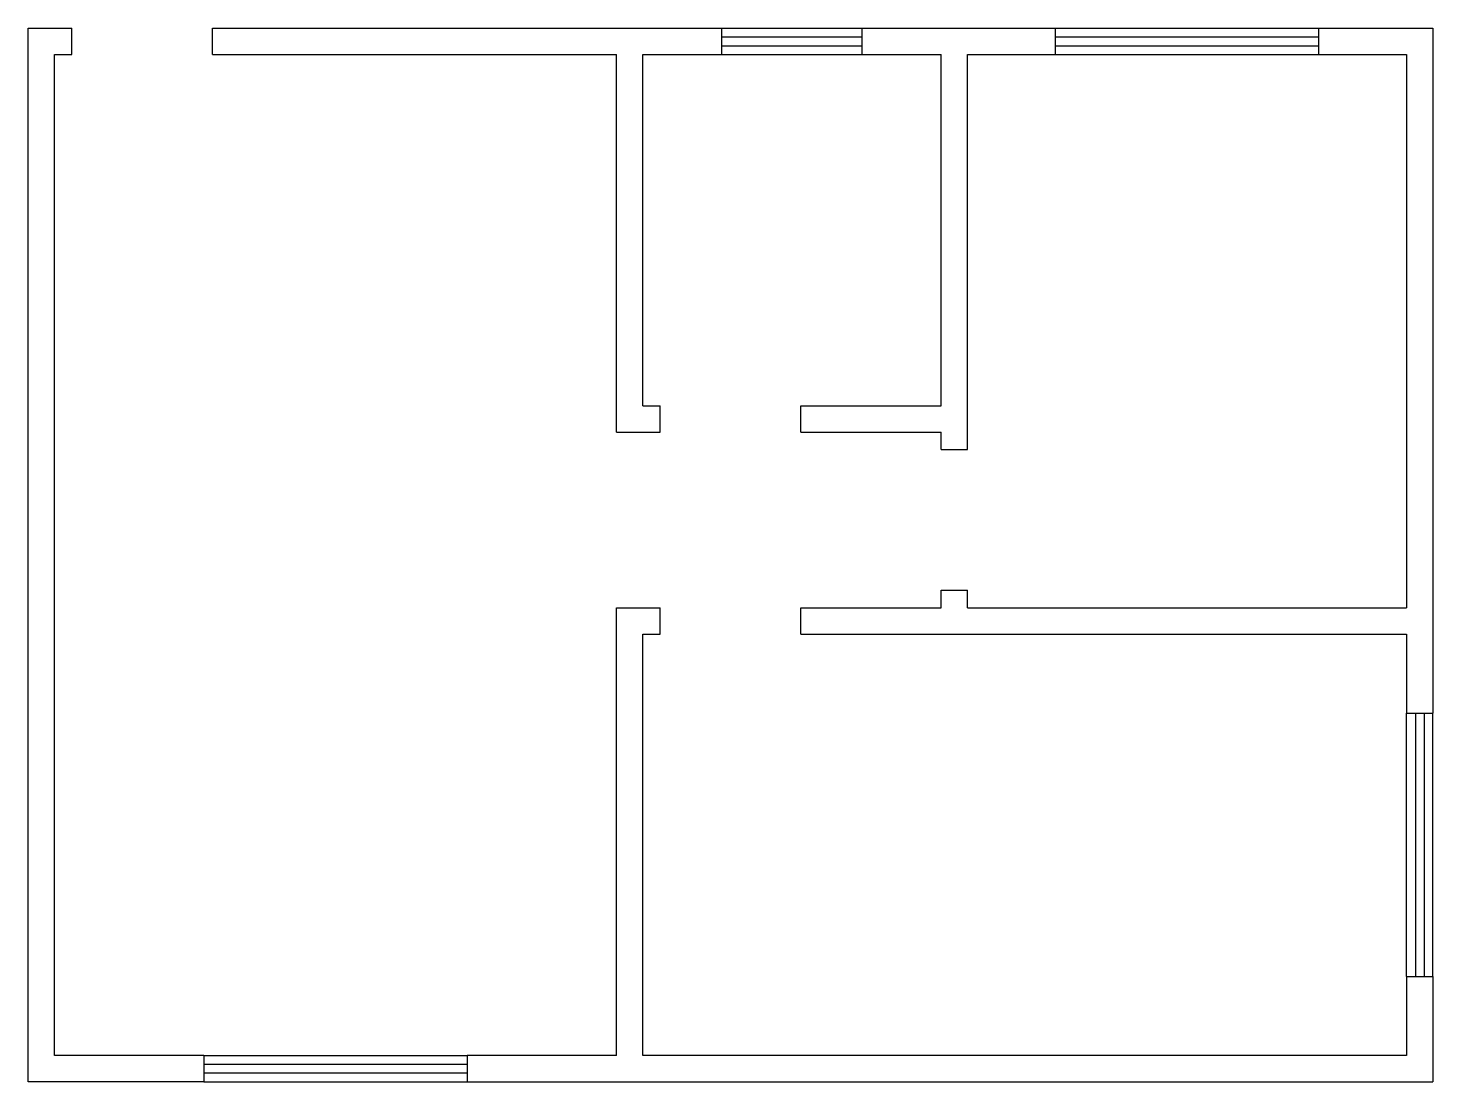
# Model space of a CAD drawing. Header units: millimetres. Extents: x 2756 to 3556, y 1655 to 2255.
import ezdxf

# ---------------------------------------------------------------- set-up
doc = ezdxf.new("R2010")
doc.units = ezdxf.units.MM
doc.layers.add('Janelas', color=2, linetype='Continuous', plot=False)

msp = doc.modelspace()

# ---------------------------------------------------------------- linework, layer by layer
for p, q in [((2756.49, 2254.95), (2781.49, 2254.95)), ((2756.49, 1654.95), (2756.49, 2254.95)), ((2781.49, 2239.95), (2781.49, 2254.95)), ((2861.49, 2239.95), (2861.49, 2254.95)), ((2861.49, 2254.95), (3151.49, 2254.95)), ((3231.49, 2254.95), (3341.49, 2254.95)), ((3491.49, 2254.95), (3556.49, 2254.95)), ((3556.49, 2254.95), (3556.49, 1864.95)), ((2771.49, 2239.95), (2781.49, 2239.95)), ((2771.49, 1669.95), (2771.49, 2239.95)), ((2861.49, 2239.95), (3091.49, 2239.95)), ((3091.49, 2024.95), (3091.49, 2239.95)), ((3106.49, 2039.95), (3106.49, 2239.95)), ((3106.49, 2239.95), (3151.49, 2239.95)), ((3231.49, 2239.95), (3276.49, 2239.95)), ((3276.49, 2039.95), (3276.49, 2239.95)), ((3291.49, 2239.95), (3341.49, 2239.95)), ((3291.49, 2014.95), (3291.49, 2239.95)), ((3491.49, 2239.95), (3541.49, 2239.95)), ((3541.49, 2239.95), (3541.49, 1924.95)), ((3106.49, 2039.95), (3116.49, 2039.95)), ((3116.49, 2024.95), (3116.49, 2039.95)), ((3196.49, 2024.95), (3196.49, 2039.95)), ((3196.49, 2039.95), (3276.49, 2039.95)), ((3091.49, 2024.95), (3116.49, 2024.95)), ((3196.49, 2024.95), (3276.49, 2024.95)), ((3276.49, 2014.95), (3276.49, 2024.95)), ((3276.49, 2014.95), (3291.49, 2014.95)), ((3276.49, 1924.95), (3276.49, 1934.95)), ((3276.49, 1934.95), (3291.49, 1934.95)), ((3291.49, 1924.95), (3291.49, 1934.95)), ((3091.49, 1669.95), (3091.49, 1924.95)), ((3091.49, 1924.95), (3106.49, 1924.95)), ((3106.49, 1924.95), (3116.49, 1924.95)), ((3116.49, 1909.95), (3116.49, 1924.95)), ((3196.49, 1909.95), (3196.49, 1924.95)), ((3196.49, 1924.95), (3276.49, 1924.95)), ((3291.49, 1924.95), (3541.49, 1924.95)), ((3106.49, 1669.95), (3106.49, 1909.95)), ((3106.49, 1909.95), (3116.49, 1909.95)), ((3196.49, 1909.95), (3541.49, 1909.95)), ((3541.49, 1909.95), (3541.49, 1864.95)), ((3541.49, 1714.95), (3541.49, 1669.95)), ((3556.49, 1714.95), (3556.49, 1654.95)), ((2856.49, 1669.95), (2771.49, 1669.95)), ((3091.49, 1669.95), (3006.49, 1669.95)), ((3006.49, 1669.95), (3006.49, 1654.95)), ((3541.49, 1669.95), (3106.49, 1669.95)), ((2856.49, 1654.95), (2756.49, 1654.95)), ((3006.49, 1654.95), (3556.49, 1654.95))]:
    msp.add_line(p, q)
at = {"layer": 'Janelas'}
for p, q in [((3151.49, 2239.95), (3151.49, 2254.95)), ((3151.49, 2254.95), (3231.49, 2254.95)), ((3151.49, 2249.95), (3231.49, 2249.95)), ((3231.49, 2239.95), (3231.49, 2254.95)), ((3341.49, 2239.95), (3341.49, 2254.95)), ((3341.49, 2254.95), (3491.49, 2254.95)), ((3341.49, 2249.95), (3491.49, 2249.95)), ((3491.49, 2239.95), (3491.49, 2254.95)), ((3151.49, 2244.95), (3231.49, 2244.95)), ((3341.49, 2244.95), (3491.49, 2244.95)), ((3151.49, 2239.95), (3231.49, 2239.95)), ((3341.49, 2239.95), (3491.49, 2239.95)), ((3541.49, 1864.95), (3556.49, 1864.95)), ((3541.49, 1714.95), (3541.49, 1864.95)), ((3546.49, 1864.95), (3546.49, 1714.95)), ((3551.49, 1864.95), (3551.49, 1714.95)), ((3556.49, 1714.95), (3556.49, 1864.95)), ((3541.49, 1714.95), (3556.49, 1714.95)), ((2856.49, 1669.95), (2856.49, 1654.95)), ((2856.49, 1669.95), (3006.49, 1669.95)), ((3006.49, 1664.95), (2856.49, 1664.95)), ((3006.49, 1669.95), (3006.49, 1654.95)), ((3006.49, 1659.95), (2856.49, 1659.95)), ((2856.49, 1654.95), (3006.49, 1654.95))]:
    msp.add_line(p, q, dxfattribs=at)

doc.saveas('drawing.dxf')
